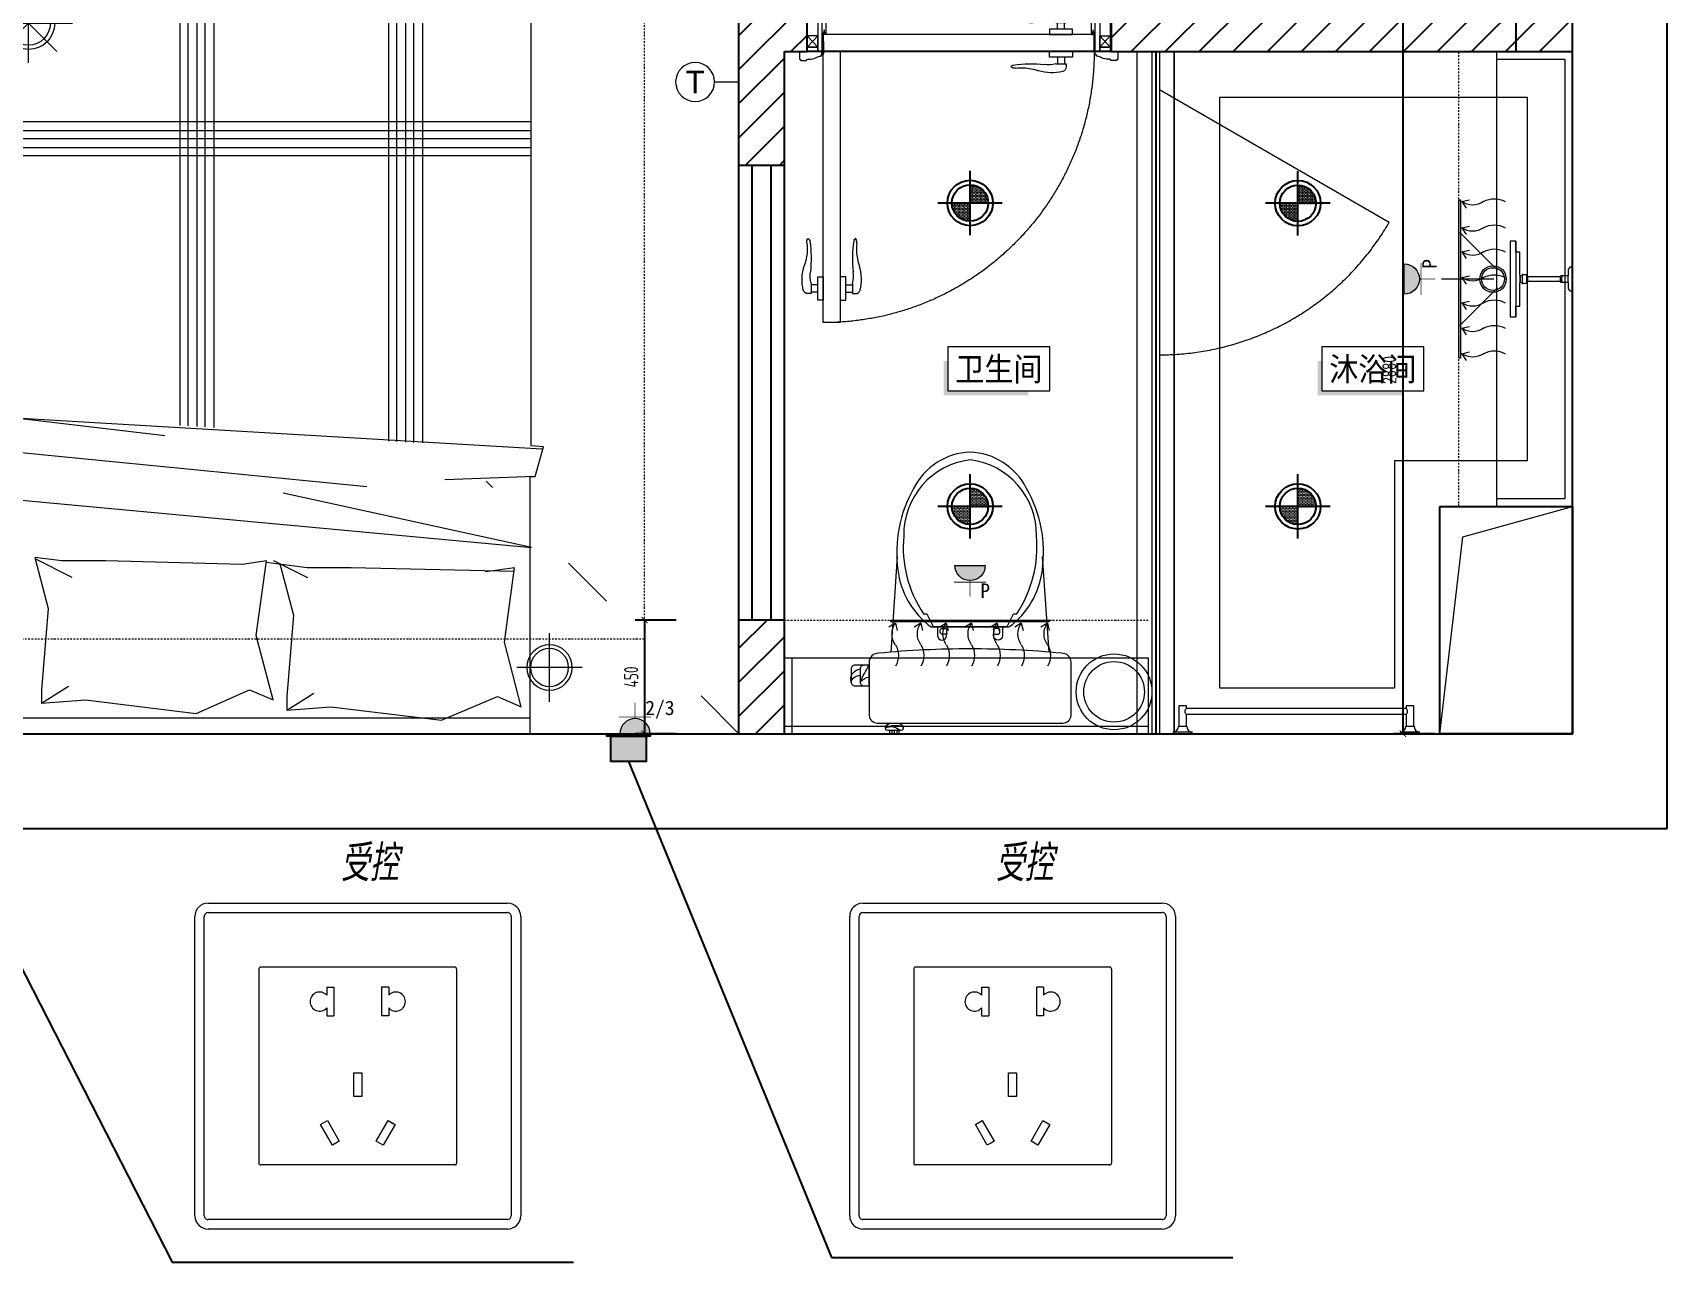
# Model space of a CAD drawing. Header units: millimetres. Extents: x 130143 to 328923, y 19139 to 134795.
# Drawn here: x 143970 to 150441, y 59288 to 64156 of the extents above; entities that cross this region are included whole.
import ezdxf
from ezdxf.enums import TextEntityAlignment as Align

# ---------------------------------------------------------------- set-up
doc = ezdxf.new("R2010")
doc.units = ezdxf.units.MM
doc.header["$LTSCALE"] = 10
for name, pattern in [('ACAD_ISO03W100', [30, 12, -18]), ('DASH', [8.89, 6.35, -2.54]), ('DASHDOT2', [12.7, 6.35, -3.175, 0, -3.175]), ('DOTE', [61.468, 50.8, -5.08, 0.508, -5.08]), ('HIDDEN', [9.525, 6.35, -3.175])]:
    doc.linetypes.add(name, pattern=pattern)
doc.layers.get('Defpoints').update_dxf_attribs({"color": 250})
for name, color, linetype, lineweight in [('AR-Dim【隔墙尺寸】', 44, 'Continuous', 0), ('FC-Doorsill【门槛线】', 8, 'Continuous', 0), ('FC-Material【地坪分割线】', 138, 'Continuous', 0), ('FF-ART【装饰、挂画】', 120, 'Continuous', 0), ('FF-Door【门】', 51, 'Continuous', 0), ('FF-FIXT【洁具】', 31, 'Continuous', 0), ('FF-MT【门套】', 20, 'Continuous', 0), ('FF-Socket【电气】', 124, 'Continuous', 0), ('FF-Text【平面文字】', 2, 'Continuous', 0), ('FF-【活动成品家具】', 51, 'Continuous', 0), ('Fine【细线】', 250, 'Continuous', 0), ('RC-Lamplight【灯带】', 205, 'DASHDOT2', 0), ('RC-Lamps【天花灯具】', 2, 'Continuous', 0), ('RC-Modelling【天花造型】', 30, 'Continuous', 0), ('Wall【立面墙】', 252, 'Continuous', 0), ('邦威智能化', 7, 'Continuous', 18)]:
    doc.layers.add(name, color=color, linetype=linetype, lineweight=lineweight)
for name, color, linetype in [('EM-开关插座(0.12)-DOM', 61, 'Continuous'), ('T★★05-天花灯具', 4, 'Continuous'), ('WALL_NEW【新建墙体】', 4, 'Continuous'), ('WALL【墙体】', 7, 'Continuous'), ('新建墙体图', 255, 'Continuous')]:
    doc.layers.add(name, color=color, linetype=linetype)
doc.styles.add('ar', font='arial.ttf')
doc.styles.add('宋体', font='', dxfattribs={"width": 0.8})
doc.styles.add('尺寸标注', font='ARCHS.SHX', dxfattribs={"width": 0.8})
doc.styles.add('文字', font='')
doc.styles.add('标准', font='', dxfattribs={"width": 0.667})
doc.styles.get('宋体').set_extended_font_data('SimSun')
doc.styles.get('文字').set_extended_font_data('SimSun')
doc.styles.get('标准').set_extended_font_data('仿宋_gb2312')
doc.dimstyles.new('海龙1：25', dxfattribs={"dimscale": 25, "dimtxt": 2.25, "dimasz": 1, "dimexe": 1.5, "dimexo": 1, "dimgap": 1, "dimtad": 1, "dimdec": 0, "dimrnd": 5, "dimdsep": 46, "dimtxsty": '尺寸标注', "dimblk": 'ARCHTICK', "dimblk1": 'ARCHTICK', "dimblk2": 'ARCHTICK', "dimcen": 1, "dimclrd": 44, "dimclre": 44, "dimclrt": 2, "dimadec": 0, "dimazin": 0, "dimtfac": 1, "dimtdec": 0, "dimtix": 1, "dimtmove": 2, "dimatfit": 3, "dimldrblk": 'hl_arrow2', "dimfxl": 5, "dimfxlon": 1, "dimarcsym": 0})

# ---------------------------------------------------------------- blocks, each defined once
blk = doc.blocks.new('1500平10100181')
at = {"ltscale": 300}
for p, q in [((-749, 1000), (603.1, 1000)), ((-749, 1000), (-749, 374.1)), ((603.1, 1000), (603.1, 320.9)), ((603.1, 1000), (603.1, 345.9)), ((-1270.6, 991.6), (-770.6, 991.6)), ((-1270.6, 491.6), (-1270.6, 991.6)), ((-770.6, 991.6), (-770.6, 491.6)), ((-770.6, 491.6), (-1270.6, 491.6)), ((-1270.6, 491.6), (-770.6, 491.6)), ((-749, 374.1), (-775.9, 311.5)), ((-775.9, 311.5), (-740.1, 257.9)), ((-749, 271.3), (-749, -1000)), ((638.5, 243.1), (606, 239.9)), ((606, 239.9), (606, -999.7)), ((-749, -1000), (603.1, -1000)), ((603.1, -1000), (-749, -1000))]:
    blk.add_line(p, q, dxfattribs=at)
at = {"color": 8}
for p, q in [((-1020.6, 966.9), (-1020.6, 516.3)), ((-770.6, 491.6), (-770.6, 991.6)), ((-749, 958.2), (603.1, 958.2)), ((77.1, 928.5), (369.1, 964.2)), ((369.1, 964.2), (517.3, 901.6)), ((-686.4, 883.8), (-686.4, 919.5)), ((-686.4, 919.5), (-614.8, 874.8)), ((-686.4, 919.5), (-570, 910.6)), ((-570, 910.6), (-278, 946.4)), ((-278, 946.4), (-137.7, 883.8)), ((-137.7, 883.8), (-75, 910.6)), ((-75, 910.6), (-119.8, 740.7)), ((-39.2, 937.4), (32.4, 892.7)), ((-39.2, 937.4), (77.1, 928.5)), ((-39.2, 901.6), (-39.2, 937.4)), ((517.3, 901.6), (580, 928.5)), ((580, 928.5), (535.2, 758.6)), ((-668.5, 669.2), (-686.4, 883.8)), ((-21.3, 687.1), (-39.2, 901.6)), ((-1254.7, 741.6), (-786.5, 741.6)), ((-119.8, 740.7), (-92.9, 544)), ((535.2, 758.6), (562.1, 561.9)), ((-704.3, 535), (-668.5, 669.2)), ((-57.5, 551.6), (-21.3, 687.1)), ((-605.8, 587.2), (-703.4, 538.5)), ((14.5, 561.9), (-93.5, 548.4)), ((16.7, 588.7), (-72.8, 544)), ((130.8, 561.9), (14.5, 561.9)), ((560.7, 572.1), (130.8, 561.9)), ((486.3, 572.7), (485.7, 570.5)), ((562.1, 561.9), (486.3, 572.7)), ((-632.7, 544), (-704.3, 535)), ((-516.3, 544), (-632.7, 544)), ((-155.6, 552.9), (-516.3, 544)), ((-92.9, 544), (-155.6, 552.9)), ((-749, 383), (606.9, 508.2)), ((606.9, 508.2), (-48.2, 365.2)), ((-740.1, 257.9), (172.2, 347.3)), ((603.1, 345.9), (603.1, 320.9)), ((378.1, 329.4), (615.8, 320.5)), ((603.1, 320.9), (616.4, 320.9)), ((616.4, 320.9), (638.5, 243.1)), ((633.7, 248.9), (-740.1, 168.4)), ((229.7, -1000), (229.7, 227.8)), ((250.5, -1000), (250.5, 228.9)), ((274.6, -1000), (274.6, 230.2)), ((295.4, -1000), (295.4, 231.3)), ((319.4, -1000), (319.4, 232.6)), ((-740.1, 168.4), (-360.8, 213.2)), ((-320.9, -1000), (-320.9, 186.7)), ((-300.1, -1000), (-300.1, 187.8)), ((-276, -1000), (-276, 189)), ((-255.2, -1000), (-255.2, 190.1)), ((-231.2, -1000), (-231.2, 191.4)), ((-749, -526.3), (603.1, -526.3)), ((-749, -547.1), (603.1, -547.1)), ((-749, -571.3), (603.1, -571.3)), ((-749, -592.1), (603.1, -592.1)), ((-749, -616), (603.1, -616))]:
    blk.add_line(p, q, dxfattribs=at)
for radius in [175, 72.2]:
    blk.add_circle((-1020.6, 741.6), radius, dxfattribs=at)
blk = doc.blocks.new('马桶平面15')
at = {"color": 251}
for p, q in [((-164.1, 735.1), (-187.7, 735.1)), ((-182.4, 735.2), (-182.4, 743.3)), ((-175.9, 735.1), (-175.9, 743.3)), ((-168.6, 743.3), (-168.6, 735.1))]:
    blk.add_line(p, q, dxfattribs=at)
for points in [[(-171.3, 714.9, 0.288575), (-152.8, 725.1, 0.464141), (-158.6, 735.1), (-164.1, 735.1), (-164.1, 743.3), (-187.7, 743.3), (-187.7, 743.3), (-187.7, 735.1), (-193.2, 735.1, 0.464141), (-199, 725.1, 0.288575), (-180.5, 714.9)], [(-61.5, 462.9), (-61.5, 484.4, -1), (-38, 484.4), (-38, 480.5)], [(109.7, 462.9), (109.7, 484.4, 1), (86.2, 484.4), (86.2, 480.5)], [(26.7, 460.2), (121.9, 460.2), (138.7, 426.6), (147.1, 426.6, -0.17108), (199.3, 221.2, -0.383832), (24.1, 20.6, -0.383832), (-151.1, 221.2, -0.17108), (-98.9, 426.6), (-90.5, 426.6), (-73.7, 460.2), (121.9, 460.2)]]:
    blk.add_lwpolyline(points, format="xyb", dxfattribs=at)
for points in [[(24.1, 519.2, -0.023855), (-216.9, 530.8, -0.42765), (-242.5, 555.3), (-242.5, 695.1, -0.382307), (-220.4, 714.9), (24.1, 714.9), (268.6, 714.9, -0.382307), (290.7, 695.1), (290.7, 555.3, -0.42765), (265.1, 530.8, -0.023855)], [(24.1, 0, -0.272339), (-125.1, 96, -0.163159), (-166.6, 310.4, -0.20934), (-78.5, 461.5), (24.1, 461.5), (126.7, 461.5, -0.20934), (214.8, 310.4, -0.163159), (173.3, 96, -0.272339)]]:
    blk.add_lwpolyline(points, format="xyb", close=True)
for points in [[(-242.5, 617.1), (-242.5, 562.2), (-279.9, 562.2, -0.414214), (-289.9, 572.2), (-289.9, 607.1, -0.414214), (-279.9, 617.1)], [(-242.5, 617.1), (-242.5, 562.2), (-256.2, 562.2, -0.414214), (-266.2, 572.2), (-266.2, 607.1, -0.414214), (-256.2, 617.1)], [(-54.5, 475.5), (-54.5, 470.3, 0.414214), (-49.5, 465.3), (-38.7, 465.3, 0.58538), (-38.5, 470.3), (-38.5, 475.5, 0.58538), (-38.7, 480.5), (-49.5, 480.5, 0.414214)], [(102.7, 475.5), (102.7, 470.3, -0.414214), (97.7, 465.3), (86.9, 465.3, -0.58538), (86.7, 470.3), (86.7, 475.5, -0.58538), (86.9, 480.5), (97.7, 480.5, -0.414214)]]:
    blk.add_lwpolyline(points, format="xyb", close=True, dxfattribs=at)
for points in [[(-184.4, 527.9), (-167.1, 275.7)], [(232.6, 527.9), (215.3, 275.7)]]:
    blk.add_lwpolyline(points)
for centre, radius, start, end in [((-185.1, 755.7), 31.4, 242.8818, 319.142), ((-173.5, 774.1), 53.1, 240.7977, 292.8926), ((-262.7, 600.1), 28.1, 165.5916, 262.7603), ((-267.7, 612.3), 22.8, 193.4235, 273.8412), ((-231.7, 638.1), 46.4, 221.9148, 256.4413), ((180.7, 814.1), 492.5, 204.8643, 210.765)]:
    blk.add_arc(centre, radius, start, end, dxfattribs=at)
blk = doc.blocks.new('花洒平面')
at = {"color": 8}
for p, q in [((0, 207.8), (0, 345.7)), ((-23.2, 198.2), (-122.7, 297.6)), ((23.2, 198.2), (122.7, 297.6)), ((100, 150), (-100, 150)), ((10, 139.4), (-10, 139.4)), ((9.5, 133.4), (-9.5, 133.4)), ((7.6, 138.4), (-7.5, 138.4)), ((11, 121.4), (-11, 121.4)), ((6, 119.4), (-6, 119.4)), ((-8.5, 12), (8.5, 12)), ((-6.5, 32), (6.5, 32))]:
    blk.add_line(p, q, dxfattribs=at)
blk.add_lwpolyline([(11, 131.4, 0.992115), (11, 133.4), (9.5, 133.4, 0.130917), (7.6, 138.4), (9.5, 138.4, 0.413995), (10, 139.4), (71.3, 139.4), (71.3, 150), (100, 150), (100, 165), (-100, 165), (-100, 150), (-71.3, 150), (-71.3, 139.4), (-10, 139.4, 0.413995), (-9.5, 138.4), (-7.5, 138.4, 0.130917), (-9.5, 133.4), (-11, 133.4, 0.992115), (-11, 131.4, 0.003958), (-11, 131.4, 0.080962), (-11, 121.4, 1), (-11, 119.4), (-6, 119.4), (-6, 32), (-6.5, 32, 0.414214), (-8.5, 30), (-8.5, 12), (-21, 12, 0.261972), (-31, 7), (-31, 0), (31, 0), (31, 7, 0.261972), (21, 12), (8.5, 12), (8.5, 30, 0.414214), (6.5, 32), (6, 32), (6, 119.4), (11, 119.4, 1), (11, 121.4, 0.080962), (11, 131.4)], format="xyb")
blk.add_lwpolyline([(8.5, 30, -0.375464), (2.6, 29, 0.238002), (-2.6, 29, -0.375464), (-8.5, 30)], format="xyb", dxfattribs=at)
for radius in [35, 30]:
    blk.add_circle((0, 210), radius, dxfattribs=at)
blk = doc.blocks.new('DOORBLK101')
blk.add_line((-0.5, 0), (0, 0.866))
at = {"color": 8, "linetype": 'HIDDEN', "ltscale": 10}
blk.add_arc((-0.5, 0), 1, 0, 60, dxfattribs=at)
blk = doc.blocks.new('hlw_3_1200_120')
for p, q in [((-0.5, 0.05), (0.5, 0.05)), ((-0.5, -0.05), (0.5, -0.05))]:
    blk.add_line(p, q)
at = {"linetype": 'HIDDEN', "ltscale": 15}
for p, q in [((-0.5, 0.0208), (0.5, 0.0208)), ((-0.5, -0.0208), (0.5, -0.0208))]:
    blk.add_line(p, q, dxfattribs=at)
blk = doc.blocks.new('_ArchTick')
at = {"color": 2, "linetype": 'ByBlock', "const_width": 0.15}
blk.add_lwpolyline([(-0.5, -0.5), (0.5, 0.5)], dxfattribs=at)
blk = doc.blocks.new('*D499')
at = {"layer": 'AR-Dim【隔墙尺寸】', "color": 44, "lineweight": -2, "transparency": 16777216}
for p, q in [((146517.5, 61830.5), (146355, 61830.5)), ((146392.5, 61830.5), (146392.5, 61380.4)), ((146517.5, 61380.4), (146355, 61380.4))]:
    blk.add_line(p, q, dxfattribs=at)
at = {"layer": 'Defpoints', "color": 0, "transparency": 16777216}
for p in [(146617.5, 61830.5), (146392.5, 61380.4), (146617.5, 61380.4)]:
    blk.add_point(p, dxfattribs=at)
at = {"layer": 'AR-Dim【隔墙尺寸】', "color": 44, "lineweight": -2, "transparency": 16777216, "xscale": 25, "yscale": 25, "zscale": 25}
for p, rotation in [((146392.5, 61830.5), 90), ((146392.5, 61380.4), 270)]:
    blk.add_blockref('_ArchTick', p, dxfattribs=dict(at, rotation=rotation))
at = {"layer": 'AR-Dim【隔墙尺寸】', "color": 2, "transparency": 16777216, "insert": (146339.4, 61605.4), "char_height": 56.25, "attachment_point": 5, "rotation": 90, "style": '尺寸标注'}
blk.add_mtext('450', dxfattribs=at)
blk = doc.blocks.new('hl_arrow2')
at = {"color": 2}
blk.add_line((-0.22, 0), (-1, 0), dxfattribs=at)
blk.add_lwpolyline([(-0.22, 0), (-0.86, -0.69), (-0.65, -0.86), (0, 0), (-0.65, 0.86), (-0.86, 0.69)], close=True, dxfattribs=at)
for points in [[(-0.86, 0.69), (-0.65, 0.86), (-0.22, 0), (0, 0)], [(-0.86, -0.69), (-0.65, -0.86), (-0.22, 0), (0, 0)]]:
    blk.add_solid(points, dxfattribs=at)
blk = doc.blocks.new('*D500')
at = {"layer": 'Defpoints', "color": 0, "transparency": 16777216}
for p in [(149619, 64260.5), (149394, 61380.4), (149619, 61380.4)]:
    blk.add_point(p, dxfattribs=at)
at = {"layer": 'Wall【立面墙】', "color": 44, "lineweight": -2, "transparency": 16777216}
for p, q in [((149519, 64260.5), (149356.5, 64260.5)), ((149394, 64260.5), (149394, 61380.4)), ((149519, 61380.4), (149356.5, 61380.4))]:
    blk.add_line(p, q, dxfattribs=at)
at = {"layer": 'Wall【立面墙】', "color": 44, "lineweight": -2, "transparency": 16777216, "xscale": 25, "yscale": 25, "zscale": 25}
for p, rotation in [((149394, 64260.5), 90), ((149394, 61380.4), 270)]:
    blk.add_blockref('_ArchTick', p, dxfattribs=dict(at, rotation=rotation))
at = {"layer": 'Wall【立面墙】', "color": 2, "transparency": 16777216, "insert": (149340.8, 62820.5), "char_height": 56.25, "attachment_point": 5, "rotation": 90, "style": '尺寸标注'}
blk.add_mtext('2880', dxfattribs=at)
blk = doc.blocks.new('门套线03')
at = {"ltscale": 100}
blk.add_lwpolyline([(60, 0), (60, 19.7, -0.339185), (56.6, 23.1), (42, 23.1, -0.360475), (38.5, 19.7), (29.2, 19.7, 0.137802), (14.5, 14.7, -0.16589), (3.4, 11.9), (3.4, 8.7), (0, 8.7), (0, 0)], format="xyb", close=True, dxfattribs=at)
blk = doc.blocks.new('HL_Door_Hinge')
at = {"color": 0, "linetype": 'DOTE', "ltscale": 0.04}
for p, q in [((-4, 3), (4, 3)), ((0, -1), (0, 7))]:
    blk.add_line(p, q, dxfattribs=at)
at = {"color": 0, "linetype": 'DASH', "ltscale": 5}
for p, q in [((-2, -26), (-2, 0.8)), ((-0.5, -26), (-0.5, 0)), ((0.5, -26), (0.5, 0)), ((2, -26), (2, 0.8)), ((-0.5, -26), (-2, -26)), ((0.5, -26), (2, -26))]:
    blk.add_line(p, q, dxfattribs=at)
for radius in [3, 2]:
    blk.add_circle((0, 3), radius, dxfattribs=at)
blk = doc.blocks.new('HL_Door_Seal')
at = {"color": 0}
for p, q in [((5, 0), (-5, 0)), ((-1, 6), (-0.5, 6.5)), ((-1, 6), (-0.5, 6)), ((-1, 5.5), (-0.5, 6)), ((-1, 5.5), (-0.5, 5.5)), ((-1, 5), (-0.5, 5.5)), ((-1, 4.5), (-0.5, 5)), ((-1, 5), (-0.5, 5)), ((-1, 4.5), (-0.5, 4.5)), ((-1, 4), (-0.5, 4.5)), ((-1, 4), (-0.5, 4)), ((-1, 3.5), (-0.5, 4)), ((-1, 3.5), (-0.5, 3.5)), ((-1, 3), (-0.5, 3.5)), ((-1, 3), (-0.5, 3)), ((-1, 2.5), (-0.5, 3)), ((-1, 2.5), (-0.5, 2.5)), ((-1, 2), (-0.5, 2.5)), ((-1, 2), (-0.5, 2)), ((-1, 1.5), (-0.5, 2)), ((-1, 1.5), (-0.5, 1.5)), ((-1, 1), (-0.5, 1.5)), ((-1, 1), (-0.5, 1)), ((-1, 0.5), (-0.5, 1)), ((-1, 0.5), (-0.5, 0.5)), ((-1, 0), (-0.5, 0.5)), ((-0.5, 6.5), (0.5, 6.5)), ((1, 6), (0.5, 6.5)), ((1, 6), (0.5, 6)), ((1, 5.5), (0.5, 6)), ((1, 5.5), (0.5, 5.5)), ((1, 5), (0.5, 5.5)), ((1, 5), (0.5, 5)), ((1, 4.5), (0.5, 5)), ((1, 4.5), (0.5, 4.5)), ((1, 4), (0.5, 4.5)), ((1, 4), (0.5, 4)), ((1, 3.5), (0.5, 4)), ((1, 3.5), (0.5, 3.5)), ((1, 3), (0.5, 3.5)), ((1, 3), (0.5, 3)), ((1, 2.5), (0.5, 3)), ((1, 2.5), (0.5, 2.5)), ((1, 2), (0.5, 2.5)), ((1, 2), (0.5, 2)), ((1, 1.5), (0.5, 2)), ((1, 1.5), (0.5, 1.5)), ((1, 1), (0.5, 1.5)), ((1, 1), (0.5, 1)), ((1, 0.5), (0.5, 1)), ((1, 0.5), (0.5, 0.5)), ((1, 0), (0.5, 0.5))]:
    blk.add_line(p, q, dxfattribs=at)
blk.add_lwpolyline([(-3.9, -1, 0.774597), (3.9, -1)], format="xyb", close=True, dxfattribs=at)
blk.add_arc((0, 0), 5, 180, 0.0005, dxfattribs=at)
blk = doc.blocks.new('门把手02')
at = {"color": 250}
for p, q in [((-30.4, 14.6), (-15.2, 14.6)), ((-30.4, 0), (-30.4, 14.6)), ((30.4, 0), (-30.4, 0)), ((-15.2, 14.6), (19.6, 14.6)), ((-15.2, 14.6), (19.6, 14.6)), ((-13.5, 32.2), (-13.5, 40.9)), ((12.9, 32.2), (-13.5, 32.2)), ((-9.4, 14.6), (-9.4, 32.2)), ((9.4, 14.6), (9.4, 32.2)), ((19.6, 14.6), (30.4, 14.6)), ((30.4, 14.6), (30.4, 0))]:
    blk.add_line(p, q, dxfattribs=at)
at = {"color": 250, "extrusion": (0, 0, -1)}
for centre, major_axis, start_param, end_param in [((-1.3, 40.9), (-8.59, 8.59), 5.497787, 6.813202), ((23.4, -64.1), (-0.1, 120), -0.233047, 0.306451), ((107.8, 189.2), (1.8, 147), 3.194781, 3.464277), ((122.5, 24), (-13.7, 13.7), 0.647464, 1.248663), ((12.9, 37.2), (3.58, 3.58), 2.124304, 2.356194), ((33.8, -51.4), (0, 86), -0.231441, 0.114669), ((79.3, 368.4), (-0.1, 336.3), 3.005111, 3.247916), ((105.2, 172), (-91.7, 91.7), 3.813778, 3.981187), ((124, 43.6), (5.92, 5.92), 1.238085, 2.228964), ((130.6, 40.4), (-0.729, 0.729), 1.325662, 2.819982)]:
    blk.add_ellipse(centre, major_axis=major_axis, ratio=1, start_param=start_param, end_param=end_param, dxfattribs=at)
blk = doc.blocks.new('hld_1_720_120_门把手02_门套线03_45_0_0_3_40_0_1_1')
at = {"layer": 'FC-Doorsill【门槛线】'}
for p, q in [((-0.5, 0.075), (0.5, 0.075)), ((-0.5, -0.075), (0.5, -0.075))]:
    blk.add_line(p, q, dxfattribs=at)
at = {"layer": 'FF-Door【门】'}
blk.add_lwpolyline([(-0.446875, 0.075), (-0.390625, 0.075), (-0.390625, 0.96875), (-0.446875, 0.96875)], close=True, dxfattribs=at)
at = {"layer": 'FF-Door【门】', "color": 250, "linetype": 'ACAD_ISO03W100', "ltscale": 0.104167}
blk.add_lwpolyline([(-0.446875, 0.075), (0.446875, 0.075), (0.446875, 0.01875), (-0.446875, 0.01875)], close=True, dxfattribs=at)
at = {"layer": 'FF-Door【门】', "color": 8, "linetype": 'HIDDEN', "ltscale": 60}
blk.add_arc((-0.446875, 0.075), 0.89375, 0, 90, dxfattribs=at)
at = {"layer": 'FF-MT【门套】', "color": 250}
for p, q in [((-0.465, 0.06), (-0.5, 0.0225)), ((-0.465, 0.0225), (-0.5, 0.06)), ((0.465, 0.06), (0.5, 0.0225)), ((0.465, 0.0225), (0.5, 0.06)), ((-0.5, -0.0225), (-0.465, -0.06)), ((-0.5, -0.06), (-0.465, -0.0225)), ((0.5, -0.0225), (0.465, -0.06)), ((0.5, -0.06), (0.465, -0.0225))]:
    blk.add_line(p, q, dxfattribs=at)
for points in [[(-0.5, 0.075), (-0.465, 0.075), (-0.465, 0.06), (-0.5, 0.06)], [(-0.465, 0.06), (-0.465, 0.0225), (-0.5, 0.0225), (-0.5, 0.06)], [(-0.465, 0.075), (-0.45, 0.075), (-0.45, -0.075), (-0.465, -0.075)], [(0.465, 0.075), (0.45, 0.075), (0.45, -0.075), (0.465, -0.075)], [(0.5, 0.075), (0.465, 0.075), (0.465, 0.06), (0.5, 0.06)], [(0.465, 0.06), (0.465, 0.0225), (0.5, 0.0225), (0.5, 0.06)], [(-0.5, -0.0225), (-0.5, -0.06), (-0.465, -0.06), (-0.465, -0.0225)], [(0.5, -0.0225), (0.5, -0.06), (0.465, -0.06), (0.465, -0.0225)], [(-0.5, -0.075), (-0.465, -0.075), (-0.465, -0.06), (-0.5, -0.06)], [(0.5, -0.075), (0.465, -0.075), (0.465, -0.06), (0.5, -0.06)]]:
    blk.add_lwpolyline(points, close=True, dxfattribs=at)
at = {"layer": 'FF-MT【门套】'}
for points in [[(-0.5, 0.075), (-0.45, 0.075), (-0.45, 0.0125), (-0.4375, 0.0125), (-0.4375, -0.075), (-0.5, -0.075)], [(0.5, 0.075), (0.45, 0.075), (0.45, 0.0125), (0.4375, 0.0125), (0.4375, -0.075), (0.5, -0.075)]]:
    blk.add_lwpolyline(points, close=True, dxfattribs=at)
at = {"layer": 'FF-Door【门】', "color": 250, "yscale": 0.00125, "zscale": 0.00125}
for name, p, xscale, rotation in [('门把手02', (-0.446875, 0.85625), -0.00125, 90.00000000000593), ('门把手02', (-0.390625, 0.85625), 0.00125, 270.0000000000178), ('HL_Door_Seal', (-0.44375, 0.0125), 0.00125, 180.0000000000119), ('HL_Door_Seal', (0.44375, 0.0125), -0.00125, 180)]:
    blk.add_blockref(name, p, dxfattribs=dict(at, xscale=xscale, rotation=rotation))
at = {"layer": 'FF-Door【门】', "color": 250, "zscale": 0.00125}
for name, p, xscale, yscale in [('门把手02', (0.3375, 0.075), -0.00125, 0.00125), ('HL_Door_Hinge', (-0.448437, 0.075), 0.00125, 0.00125), ('门把手02', (0.3375, 0.01875), -0.00125, -0.00125)]:
    blk.add_blockref(name, p, dxfattribs=dict(at, xscale=xscale, yscale=yscale))
at = {"layer": 'FF-MT【门套】', "zscale": 0.00125}
for p, xscale, yscale in [((-0.45, 0.075), -0.00125, 0.00125), ((0.45, 0.075), 0.00125, 0.00125), ((-0.4375, -0.075), -0.00125, -0.00125), ((0.4375, -0.075), 0.00125, -0.00125)]:
    blk.add_blockref('门套线03', p, dxfattribs=dict(at, xscale=xscale, yscale=yscale))
blk = doc.blocks.new('*U127')
at = {"color": 150}
blk.add_lwpolyline([(-5.38, -2.34), (5.38, -2.34), (5.38, 2.33), (-5.38, 2.33), (-5.38, -2.34)], dxfattribs=at)
at = {"color": 150, "ltscale": 4}
for points in [[(-5.38, 0.83), (-5.83, 0.83), (-5.38, -2.34), (-5.83, -2.79)], [(3.13, -2.34), (3.13, -2.79), (-5.38, -2.34), (-5.83, -2.79)]]:
    blk.add_solid(points, dxfattribs=at)
at = {"color": 2, "ltscale": 4, "style": '文字', "width": 0.9, "flags": 8}
blk.add_attdef('功能区文字', text='', height=2.5, dxfattribs=at).set_placement((0.01, -0.03), align=Align.MIDDLE_CENTER)
blk = doc.blocks.new('海龙_05069869')
at = {"layer": 'FF-FIXT【洁具】'}
blk.add_circle((0, 0), 100, dxfattribs=at)
at = {"layer": 'FF-FIXT【洁具】', "color": 9}
blk.add_circle((0, 0), 80, dxfattribs=at)
blk = doc.blocks.new('海龙工具_毛巾架平面')
at = {"linetype": 'ByBlock', "lineweight": 0}
for p, q in [((-323.6, 0.4), (-323.6, 4.4)), ((-275.6, 0.4), (-275.6, 4.4)), ((276.4, 0.4), (276.4, 4.4)), ((324.4, 0.4), (324.4, 4.4))]:
    blk.add_line(p, q, dxfattribs=at)
for points in [[(-289.6, 66.9), (-289.6, 74.4), (-309.6, 74.4), (-309.6, 20.4)], [(290.4, 66.9), (-289.6, 66.9)], [(-289.6, 20.2), (-289.6, 51.9)], [(-289.6, 51.9), (290.4, 51.9)], [(310.4, 20.2), (310.4, 74.4), (290.4, 74.4), (290.4, 66.9)], [(290.4, 51.9), (290.4, 20.4)]]:
    blk.add_lwpolyline(points)
for points in [[(-324.6, 4.4, 0.406293), (-310.6, 20.4), (-288.6, 20.4, 0.411692), (-274.6, 4.4)], [(275.4, 4.4, 0.406293), (289.4, 20.4), (311.4, 20.4, 0.411692), (325.4, 4.4)]]:
    blk.add_lwpolyline(points, format="xyb", dxfattribs=at)
for points in [[(-274.6, 0.4), (-274.6, 4.4), (-324.6, 4.4), (-324.6, 0.4)], [(325.4, 0.4), (325.4, 4.4), (275.4, 4.4), (275.4, 0.4)]]:
    blk.add_lwpolyline(points, close=True, dxfattribs=at)
at = {"color": 250}
for centre, start, end in [((-284.3, 59.4), 125.0015, 234.9985), ((285.2, 59.4), 305.0015, 54.9985)]:
    blk.add_arc(centre, 9.16, start, end, dxfattribs=at)
blk = doc.blocks.new('卫_毛巾架')
blk.add_blockref('海龙工具_毛巾架平面', (0, -0.4))
blk = doc.blocks.new('灯_圆形筒灯')
at = {"color": 251, "linetype": 'DOTE', "ltscale": 43.504693}
blk.add_line((0, 90.6), (0, -90.6), dxfattribs=at)
at = {"color": 251, "linetype": 'DOTE', "ltscale": 41.297046}
blk.add_line((86, 0), (-86, 0), dxfattribs=at)
blk.add_ellipse((0, 0), major_axis=(-42.4, 42.4), ratio=1, start_param=2.355868237233173, end_param=8.639053544412759)
at = {"color": 251}
blk.add_ellipse((0, 0), major_axis=(35.4, 35.4), ratio=1, start_param=5.498714316925571, end_param=11.78189962410516, dxfattribs=at)
blk = doc.blocks.new('大吊灯')
at = {"color": 8}
for p, q in [((0, 376.2), (0, -376.2)), ((74.5, 334.4), (-73.6, 186.3)), ((72.9, 187), (-72, 331.9)), ((104.1, 259.9), (-100.7, 259.9)), ((154.2, -154.2), (-154.2, 154.2)), ((154.2, 154.2), (-154.2, -154.2)), ((-259.9, 104.1), (-259.9, -100.7)), ((259.9, -104.1), (259.9, 100.7)), ((-334.4, 74.5), (-186.3, -73.6)), ((-187, 72.9), (-331.9, -72)), ((334.4, -74.5), (186.3, 73.6)), ((187, -72.9), (331.9, 72)), ((-376.2, 0), (376.2, 0)), ((-74.5, -334.4), (73.6, -186.3)), ((-72.9, -187), (72, -331.9)), ((-104.1, -259.9), (100.7, -259.9))]:
    blk.add_line(p, q, dxfattribs=at)
for centre, major_axis, start_param, end_param in [((0, 259.9), (0, 69.3), -1.570342718129233, 4.712842589050354), ((0, 0), (0, 144.4), 4.712226, 10.995411), ((-259.9, 0), (0, 69.3), 4.712260247178279, 10.99544555435786), ((259.9, 0), (0, 69.3), 4.711943, 10.995128), ((0, -259.9), (0, 69.3), -1.570342718129233, 4.712842589050354)]:
    blk.add_ellipse(centre, major_axis=major_axis, ratio=1, start_param=start_param, end_param=end_param)
for centre, major_axis, start_param, end_param in [((0, 259.9), (0.1, 57.8), -1.569728, 4.713457), ((0, 0), (0, 120.3), -1.570528, 4.712657), ((-259.9, 0), (0, 57.8), 4.711804, 10.994989), ((259.9, 0), (0, 57.8), 4.712315, 10.9955), ((0, -259.9), (0.1, 57.8), -1.569728, 4.713457)]:
    blk.add_ellipse(centre, major_axis=major_axis, ratio=1, start_param=start_param, end_param=end_param, dxfattribs=at)
blk = doc.blocks.new('排气')
at = {"lineweight": 0}
blk.add_hatch(color=256, dxfattribs=at).paths.add_polyline_path([(5.5, 266.1), (0, 266.1), (0, -266.1), (5.5, -266.1)])
for p, q in [((10.1, 250.8), (24.3, 273.1)), ((10.1, 250.8), (35.1, 245.1)), ((10.1, 165.3), (24.3, 187.7)), ((10.1, 165.3), (35.1, 159.7)), ((10.1, 79.9), (24.3, 102.2)), ((10.1, 79.9), (35.1, 74.2)), ((10.1, -4.8), (24.3, 17.5)), ((10.1, -4.8), (35.1, -10.5)), ((10.1, -91.2), (24.3, -68.8)), ((10.1, -91.2), (35.1, -96.8)), ((10.1, -172.1), (24.3, -149.8)), ((10.1, -172.1), (35.1, -177.8)), ((10.1, -260.1), (24.3, -237.8)), ((10.1, -260.1), (35.1, -265.8))]:
    blk.add_line(p, q, dxfattribs=at)
blk.add_lwpolyline([(5.5, 266.1), (0, 266.1), (0, -266.1), (5.5, -266.1)], close=True, dxfattribs=at)
for centre, major_axis, start_param, end_param in [((46.3, 199.4), (44.5, 44.5), 0.170276, 1.40052), ((118.9, 313.4), (51.2, -51.2), 4.972928, 6.022646), ((46.3, 114), (44.5, 44.5), 0.170276, 1.40052), ((118.9, 228), (51.2, -51.2), 4.972928, 6.022646), ((46.3, 28.5), (44.5, 44.5), 0.170276, 1.40052), ((118.9, 142.5), (51.2, -51.2), 4.972928, 6.022646), ((46.3, -56.2), (44.5, 44.5), 0.170276, 1.40052), ((118.9, 57.8), (51.2, -51.2), 4.972928, 6.022646), ((46.3, -142.5), (44.5, 44.5), 0.170276, 1.40052), ((118.9, -28.5), (51.2, -51.2), 4.972928, 6.022646), ((46.3, -223.5), (44.5, 44.5), 0.170276, 1.40052), ((118.9, -109.5), (51.2, -51.2), 4.972928, 6.022646), ((46.3, -311.5), (44.5, 44.5), 0.170276, 1.40052), ((118.9, -197.5), (51.2, -51.2), 4.972928, 6.022646)]:
    blk.add_ellipse(centre, major_axis=major_axis, ratio=1, start_param=start_param, end_param=end_param, dxfattribs=at)
blk = doc.blocks.new('海龙_05068579')
at = {"layer": 'T★★05-天花灯具'}
h = blk.add_hatch(dxfattribs=at)
h.set_pattern_fill('DOTS', color=250, scale=300.055998, style=0)
h.set_pattern_definition([(0, (-1006.7902, 1050.705), (1.905356, 3.810711), [0, -3.810711])])
edge = h.paths.add_edge_path()
edge.add_line((0, 48), (0, 0))
edge.add_line((0, 0), (48, 0))
edge.add_ellipse((0, 0), major_axis=(33.9, 33.9), ratio=1, start_angle=315, end_angle=405)
edge = h.paths.add_edge_path()
edge.add_line((0, 0), (-48, 0))
edge.add_ellipse((0, 0), major_axis=(33.9, 33.9), ratio=1, start_angle=135, end_angle=225)
edge.add_line((0, -48), (0, 0))
at = {"layer": 'T★★05-天花灯具', "color": 8}
for p, q in [((0, -85), (0, 85)), ((85, 0), (-85, 0))]:
    blk.add_line(p, q, dxfattribs=at)
at = {"layer": 'T★★05-天花灯具'}
blk.add_ellipse((0, 0), major_axis=(42.4, 42.4), ratio=1, start_param=5.497787, end_param=11.780972, dxfattribs=at)
at = {"layer": 'T★★05-天花灯具', "color": 8}
blk.add_ellipse((0, 0), major_axis=(33.9, 33.9), ratio=1, start_param=5.497787, end_param=11.780972, dxfattribs=at)
blk = doc.blocks.new('一般插座')
h = blk.add_hatch(color=0)
edge = h.paths.add_edge_path()
edge.add_line((-1.9, 0), (1.9, 0))
edge.add_arc((0, 0), 1.9, 0, 180)
at = {"color": 0, "const_width": 0.1}
for points in [[(-2, 2.1), (2, 2.1)], [(0, 3.9), (0, 1.9)]]:
    blk.add_lwpolyline(points, dxfattribs=at)
at = {"color": 0}
blk.add_lwpolyline([(1.9, 0, 1), (-1.9, 0)], format="xyb", close=True, dxfattribs=at)
blk = doc.blocks.new('暗装排气扇插座')
at = {"color": 0}
blk.add_blockref('一般插座', (0, 0), dxfattribs=at)
at = {"color": 0, "style": '宋体', "flags": 8}
blk.add_attdef('P', (1.28, 2.35), '', height=1.8, dxfattribs=at)
blk = doc.blocks.new('防溅水插座')
blk.add_blockref('一般插座', (0, 0))
at = {"style": '宋体', "flags": 8}
blk.add_attdef('F', (1.28, 2.35), '', height=1.8, dxfattribs=at)
blk = doc.blocks.new('海龙_05063269')
at = {"layer": 'FF-ART【装饰、挂画】'}
for p, q in [((-83.6, 51.4), (-83.6, -51.4)), ((-19.3, 0), (-83.6, 0))]:
    blk.add_line(p, q, dxfattribs=at)
blk.add_circle((32.1, 0), 51.4, dxfattribs=at)
at = {"layer": 'FF-ART【装饰、挂画】', "style": 'ar'}
blk.add_text('T', height=59.4, dxfattribs=at).set_placement((32.1, 0), align=Align.MIDDLE_CENTER)
blk = doc.blocks.new('A$C0BEE72F1')
at = {"layer": 'EM-开关插座(0.12)-DOM'}
blk.add_hatch(color=250, dxfattribs=at).paths.add_polyline_path([(8, 55), (8, 5), (78, 5), (78, 55)])
for points in [[(78, 5), (78, 55), (8, 55), (8, 5)], [(0, 0), (86, 0), (86, 5), (0, 5)]]:
    blk.add_lwpolyline(points, close=True, dxfattribs=at)

msp = doc.modelspace()

# ---------------------------------------------------------------- hatches: boundary and pattern name
at = {"layer": 'WALL_NEW【新建墙体】'}
h = msp.add_hatch(dxfattribs=at)
h.set_pattern_fill('ANSI31', color=8, scale=30, style=0)
h.set_pattern_definition([(45, (140241.005, 66105.42), (-67.3519, 67.3519), [])])
h.paths.add_polyline_path([(140361.0048, 67005.41998), (140241.0048, 67005.41998), (140241.0048, 66105.41998), (140361.0048, 66105.41998)])
h.paths.add_polyline_path([(140361.0048, 62280.41998), (140241.0048, 62280.41998), (140241.0048, 61380.41998), (140361.0048, 61380.41998)])
h.paths.add_polyline_path([(147036.0048, 64260.4874), (146766.0048, 64260.4874), (146766.0048, 63630.45369), (146946.0048, 63630.45369), (146946.0048, 64080.4874), (147036.0048, 64080.4874)])
h.paths.add_polyline_path([(146946.0048, 67005.41998), (146766.0048, 67005.41998), (146766.0048, 66105.41998), (146946.0048, 66105.41998)])
h.paths.add_polyline_path([(146946.0048, 61830.45369), (146766.0048, 61830.45369), (146766.0048, 61380.41998), (146946.0048, 61380.41998)])
h.paths.add_polyline_path([(150066.0048, 64507.95369), (149841.0048, 64507.95369), (149841.0048, 64260.4874), (148239.20655, 64260.4874), (148239.20655, 64080.4874), (150066.0048, 64080.4874)])
h.paths.add_polyline_path([(148483.5048, 67005.41998), (148303.5048, 67005.41998), (148303.5048, 66105.41998), (148483.5048, 66105.41998)])

# ---------------------------------------------------------------- linework, layer by layer
at = {"layer": 'Defpoints'}
msp.add_line((148416.0048, 64080.4874), (148416.0048, 61380.41998), dxfattribs=at)
at = {"layer": 'FC-Material【地坪分割线】'}
for points in [[(148342.60567, 64080.4874), (148489.40393, 64080.4874), (148489.40393, 61380.41998), (148342.60567, 61380.41998)], [(148669.40393, 63900.4874), (149886.0048, 63900.4874), (149886.0048, 62460.41998), (149361.0048, 62460.41998), (149361.0048, 61560.41998), (148669.40393, 61560.41998)]]:
    msp.add_lwpolyline(points, close=True, dxfattribs=at)
msp.add_lwpolyline([(148489.40393, 64080.4874), (150066.0048, 64080.4874), (150066.0048, 62280.41998), (149541.0048, 62280.41998), (149541.0048, 61380.41998), (148489.40393, 61380.41998), (148489.40393, 64080.4874)], dxfattribs=at)
at = {"layer": 'FF-FIXT【洁具】'}
for p, q in [((148401.0048, 64080.4874), (148401.0048, 61380.41998)), ((148431.0048, 64080.4874), (148431.0048, 61380.41998))]:
    msp.add_line(p, q, dxfattribs=at)
at = {"layer": 'FF-FIXT【洁具】', "color": 9}
msp.add_line((148416.0048, 64080.4874), (148416.0048, 61380.41998), dxfattribs=at)
at = {"layer": 'Fine【细线】', "color": 250}
msp.add_lwpolyline([(149541.0048, 61380.41998), (149631.0048, 62160.41998), (150066.0048, 62280.41998)], dxfattribs=at)
at = {"layer": 'RC-Lamplight【灯带】', "ltscale": 0.1}
for p, q in [((149616.00449, 62280.41988), (149616.00449, 64080.4873)), ((146946.00449, 61830.41988), (148386.00449, 61830.41988))]:
    msp.add_line(p, q, dxfattribs=at)
msp.add_lwpolyline([(140736.00449, 66630.41988), (146391.00449, 66630.41988), (146391.00449, 61755.41988), (140736.00449, 61755.41988)], close=True, dxfattribs=at)
at = {"layer": 'RC-Modelling【天花造型】'}
for p, q in [((149766.00449, 62280.41988), (149766.00449, 64080.4873)), ((146946.00449, 61680.41988), (148386.00449, 61680.41988)), ((146946.00449, 61410.41988), (148386.00449, 61410.41988))]:
    msp.add_line(p, q, dxfattribs=at)
at = {"layer": 'RC-Modelling【天花造型】', "color": 8}
for p, q in [((145791.00449, 62355.41988), (145765.50449, 62380.91988)), ((146241.00449, 61905.41988), (146091.00449, 62055.41988)), ((146766.00449, 61380.41988), (146616.00449, 61530.41988))]:
    msp.add_line(p, q, dxfattribs=at)
at = {"layer": 'RC-Modelling【天花造型】'}
for points in [[(140361.00449, 67005.41988), (146766.00449, 67005.41988), (146766.00449, 61380.41988), (140361.00449, 61380.41988)], [(140361.00449, 67005.41988), (146766.00449, 67005.41988), (146766.00449, 61380.41988), (140361.00449, 61380.41988)], [(149766.00449, 64080.4873), (150066.00449, 64080.4873), (150066.00449, 62280.41988), (149766.00449, 62280.41988)], [(149766.00449, 64050.4873), (150036.00449, 64050.4873), (150036.00449, 62310.41988), (149766.00449, 62310.41988)]]:
    msp.add_lwpolyline(points, close=True, dxfattribs=at)
for points in [[(146946.00449, 64080.4873), (150066.00449, 64080.4873), (150066.00449, 62280.41988), (149541.0048, 62280.41998), (149541.0048, 61380.41998), (146946.00449, 61380.41988), (146946.00449, 64080.4873)], [(146946.00449, 61380.41988), (146946.00449, 61680.41988), (148386.00449, 61680.41988), (148386.00449, 61380.41988)], [(146976.00449, 61380.41988), (146976.00449, 61680.41988), (148386.00449, 61680.41988), (148386.00449, 61380.41988)]]:
    msp.add_lwpolyline(points, dxfattribs=at)
at = {"layer": 'WALL_NEW【新建墙体】'}
for p, q in [((150066.0048, 64080.4874), (150066.0048, 67005.41998)), ((146766.0048, 63630.45369), (146766.0048, 64260.4874)), ((147036.0048, 64080.4874), (147036.0048, 64260.4874)), ((148239.20655, 64080.4874), (148239.20655, 64260.4874)), ((149841.0048, 64260.4874), (149841.0048, 64080.4874)), ((146946.0048, 63630.45369), (146946.0048, 64080.4874)), ((146946.0048, 64080.4874), (147036.0048, 64080.4874)), ((148239.20655, 64080.4874), (150066.0048, 64080.4874)), ((146946.0048, 63630.45369), (146766.0048, 63630.45369)), ((146766.0048, 61380.41998), (146766.0048, 61830.45369)), ((146946.0048, 61830.45369), (146766.0048, 61830.45369)), ((146946.0048, 61380.41998), (146946.0048, 61830.45369)), ((146766.0048, 61380.41998), (146946.0048, 61380.41998))]:
    msp.add_line(p, q, dxfattribs=at)
msp.add_lwpolyline([(147036.0048, 64260.4874), (148239.20655, 64260.4874), (148239.20655, 64080.4874), (147036.0048, 64080.4874)], close=True, dxfattribs=at)
at = {"layer": 'WALL【墙体】'}
for p, q in [((150066.0048, 61380.41998), (150066.0048, 64260.4874)), ((150441.0048, 61005.41998), (150441.0048, 64260.4874)), ((139941.0048, 61380.41998), (150066.0048, 61380.41998)), ((139566.0048, 61005.41998), (150441.0048, 61005.41998))]:
    msp.add_line(p, q, dxfattribs=at)
msp.add_lwpolyline([(149541.0048, 62280.41998), (150066.0048, 62280.41998), (150066.0048, 61380.41998), (149541.0048, 61380.41998)], close=True, dxfattribs=at)
at = {"layer": '新建墙体图'}
for p, q in [((143507.37802, 61270.41998), (144521.80744, 59288.29877)), ((146328.73375, 61270.41998), (147132.24491, 59307.1924)), ((144521.80744, 59288.29877), (146110.76922, 59288.29877)), ((147132.24491, 59307.1924), (148721.20669, 59307.1924))]:
    msp.add_line(p, q, dxfattribs=at)
at = {"layer": '邦威智能化', "color": 0}
for p, q in [((144664.41518, 60710.10747), (145849.41518, 60710.10747)), ((147256.77686, 60710.10747), (148441.77686, 60710.10747)), ((144611.91518, 59472.60747), (144611.91518, 60657.60747)), ((144649.41518, 59472.60749), (144649.41518, 60657.60747)), ((144664.41518, 60672.60747), (145849.41518, 60672.60747)), ((145864.41518, 60657.60746), (145864.41518, 59472.60745)), ((145901.91518, 60657.60747), (145901.91518, 59472.60747)), ((147204.27686, 59472.60747), (147204.27686, 60657.60747)), ((147241.77686, 59472.60749), (147241.77686, 60657.60747)), ((147256.77686, 60672.60747), (148441.77686, 60672.60747)), ((148456.77686, 60657.60746), (148456.77686, 59472.60745)), ((148494.27686, 60657.60747), (148494.27686, 59472.60747)), ((145134.26174, 60377.08721), (145162.56638, 60377.08721)), ((145134.26174, 60377.08721), (145134.26174, 60345.44027)), ((145162.56638, 60377.08721), (145162.56638, 60263.86864)), ((145379.56862, 60377.08721), (145351.26398, 60377.08721)), ((145351.26398, 60377.08721), (145351.26398, 60263.86864)), ((145379.56862, 60377.08721), (145379.56862, 60345.44027)), ((147726.62342, 60377.08721), (147754.92806, 60377.08721)), ((147726.62342, 60377.08721), (147726.62342, 60345.44027)), ((147754.92806, 60377.08721), (147754.92806, 60263.86864)), ((147971.9303, 60377.08721), (147943.62566, 60377.08721)), ((147943.62566, 60377.08721), (147943.62566, 60263.86864)), ((147971.9303, 60377.08721), (147971.9303, 60345.44027)), ((145134.26174, 60295.51558), (145134.26174, 60263.86864)), ((145134.26174, 60263.86864), (145162.56638, 60263.86864)), ((145379.56862, 60263.86864), (145351.26398, 60263.86864)), ((145379.56862, 60295.51558), (145379.56862, 60263.86864)), ((147726.62342, 60295.51558), (147726.62342, 60263.86864)), ((147726.62342, 60263.86864), (147754.92806, 60263.86864)), ((147971.9303, 60263.86864), (147943.62566, 60263.86864)), ((147971.9303, 60295.51558), (147971.9303, 60263.86864)), ((145241.19038, 59944.13911), (145241.19038, 60038.48791)), ((145241.19038, 60038.48791), (145272.63998, 60038.48791)), ((145256.91518, 60038.48791), (145266.35006, 60038.48791)), ((145272.63998, 60038.48791), (145272.63998, 59944.13911)), ((147833.55206, 59944.13911), (147833.55206, 60038.48791)), ((147833.55206, 60038.48791), (147865.00166, 60038.48791)), ((147849.27686, 60038.48791), (147858.71175, 60038.48791)), ((147865.00166, 60038.48791), (147865.00166, 59944.13911)), ((145272.63998, 59944.13911), (145241.19038, 59944.13911)), ((147865.00166, 59944.13911), (147833.55206, 59944.13911)), ((145109.42457, 59833.28554), (145136.66072, 59849.01034)), ((145156.59897, 59751.57709), (145109.42457, 59833.28554)), ((145136.66072, 59849.01034), (145183.83512, 59767.30189)), ((145329.99523, 59767.30189), (145377.16963, 59849.01034)), ((145404.40579, 59833.28554), (145357.23139, 59751.57709)), ((145377.16963, 59849.01034), (145398.95856, 59836.4305)), ((145377.16963, 59849.01034), (145404.40579, 59833.28554)), ((147701.78626, 59833.28554), (147729.02241, 59849.01034)), ((147748.96066, 59751.57709), (147701.78626, 59833.28554)), ((147729.02241, 59849.01034), (147776.19681, 59767.30189)), ((147922.35692, 59767.30189), (147969.53132, 59849.01034)), ((147996.76747, 59833.28554), (147949.59307, 59751.57709)), ((147969.53132, 59849.01034), (147991.32024, 59836.4305)), ((147969.53132, 59849.01034), (147996.76747, 59833.28554)), ((145183.83512, 59767.30189), (145156.59897, 59751.57709)), ((145183.83512, 59767.30189), (145170.21704, 59759.43949)), ((145357.23139, 59751.57709), (145329.99523, 59767.30189)), ((147776.19681, 59767.30189), (147748.96066, 59751.57709)), ((147776.19681, 59767.30189), (147762.57873, 59759.43949)), ((147949.59307, 59751.57709), (147922.35692, 59767.30189)), ((145849.41518, 59457.60747), (144664.41518, 59457.60747)), ((145849.41518, 59420.10747), (144664.41518, 59420.10747)), ((148441.77686, 59457.60747), (147256.77686, 59457.60747)), ((148441.77686, 59420.10747), (147256.77686, 59420.10747))]:
    msp.add_line(p, q, dxfattribs=at)
at = {"layer": '邦威智能化'}
for p, q in [((144865.41518, 60449.10747), (144865.41518, 59681.10747)), ((145640.91518, 60456.60747), (144872.91518, 60456.60747)), ((145648.41518, 60449.10747), (145648.41518, 59681.10747)), ((147457.77686, 60449.10747), (147457.77686, 59681.10747)), ((148233.27686, 60456.60747), (147465.27686, 60456.60747)), ((148240.77686, 60449.10747), (148240.77686, 59681.10747)), ((145640.91518, 59673.60747), (144872.91518, 59673.60747)), ((148233.27686, 59673.60747), (147465.27686, 59673.60747))]:
    msp.add_line(p, q, dxfattribs=at)
at = {"layer": '邦威智能化', "color": 0}
for centre, radius, start, end in [((144664.41518, 60657.60747), 52.5, 90, 180), ((145849.41518, 60657.60747), 52.5, 0, 89.999999998), ((147256.77686, 60657.60747), 52.5, 90, 180), ((148441.77686, 60657.60747), 52.5, 0, 89.999999998), ((144664.41518, 60657.60747), 15, 90, 180), ((145849.41518, 60657.60747), 15, 0, 90.000019318), ((147256.77686, 60657.60747), 15, 90, 180), ((148441.77686, 60657.60747), 15, 0, 90.000019318), ((145105.9571, 60320.47792), 37.73952, 41.409622123, 318.590377877), ((145407.87326, 60320.47792), 37.73952, 221.409622123, 138.590377877), ((147698.31879, 60320.47792), 37.73952, 41.409622123, 318.590377877), ((148000.23495, 60320.47792), 37.73952, 221.409622123, 138.590377877), ((144664.41518, 59472.60747), 52.5, 180, 270.000000002), ((144664.41518, 59472.60747), 15, 179.999922725, 270), ((145849.41518, 59472.60747), 52.5, 269.999999988, 0), ((145849.41518, 59472.60747), 15, 270, 359.999937398), ((147256.77686, 59472.60747), 52.5, 180, 270.000000002), ((147256.77686, 59472.60747), 15, 179.999922725, 270), ((148441.77686, 59472.60747), 52.5, 269.999999988, 0), ((148441.77686, 59472.60747), 15, 270, 359.999937398)]:
    msp.add_arc(centre, radius, start, end, dxfattribs=at)
at = {"layer": '邦威智能化'}
for centre, start, end in [((144872.91518, 60449.10747), 90.000000027, 180), ((145640.91518, 60449.10747), 0, 89.999999973), ((147465.27686, 60449.10747), 90.000000027, 180), ((148233.27686, 60449.10747), 0, 89.999999973), ((144872.91518, 59681.10747), 180, 269.999999988), ((145640.91518, 59681.10747), 270.000000045, 0), ((147465.27686, 59681.10747), 180, 269.999999988), ((148233.27686, 59681.10747), 270.000000045, 0)]:
    msp.add_arc(centre, 7.5, start, end, dxfattribs=at)

# ---------------------------------------------------------------- block references
at = {"xscale": -1200, "yscale": 1200, "zscale": 1200, "rotation": 180}
msp.add_blockref('hld_1_720_120_门把手02_门套线03_45_0_0_3_40_0_1_1', (147636.0048, 64170.4874), dxfattribs=at)
at = {"layer": 'FF-ART【装饰、挂画】', "xscale": -1.5, "yscale": 1.5, "zscale": 1.5}
msp.add_blockref('海龙_05063269', (146640.64735, 63960.4873), dxfattribs=at)
at = {"layer": 'FF-FIXT【洁具】'}
for name, p, xscale, yscale, zscale, rotation in [('DOORBLK101', (148431.0048, 63405.4874), 1050, 1050, 1050, 270), ('花洒平面', (150066.00061, 63180.45369), 1.5, 1.5, 1.5, 90), ('马桶平面15', (147644.85721, 62495.4203), -1.5, 1.5, 1.5, 180)]:
    msp.add_blockref(name, p, dxfattribs=dict(at, xscale=xscale, yscale=yscale, zscale=zscale, rotation=rotation))
at = {"layer": 'FF-FIXT【洁具】', "xscale": 1.5, "yscale": 1.5, "zscale": 1.5}
msp.add_blockref('卫_毛巾架', (148971.44067, 61380.39869), dxfattribs=at)
at = {"layer": 'FF-Socket【电气】'}
ref = msp.add_blockref('暗装排气扇插座', (149399.68901, 63180.45369), dxfattribs=dict(at, xscale=-31.57894736842718, yscale=31.57894736842718, zscale=31.57894736842105, rotation=270))
ref.add_attrib('P', 'P', (149527.89954, 63220.82397), dxfattribs={"layer": '0', "height": 56.84211, "rotation": 90, "style": '宋体', "flags": 8})
ref = msp.add_blockref('暗装排气扇插座', (147681.0048, 62046.73577), dxfattribs=dict(at, xscale=-31.57894736841263, yscale=31.57894736842718, zscale=31.57894736842105, rotation=180))
ref.add_attrib('P', 'P', (147721.37508, 61918.52524), dxfattribs={"layer": '0', "height": 56.84211, "style": '宋体', "flags": 8})
at = {"layer": 'FF-Socket【电气】', "xscale": 31.57894736841263, "yscale": 31.57894736842718, "zscale": 31.57894736842105}
msp.add_blockref('防溅水插座', (146354.73375, 61380.41998), dxfattribs=at).add_auto_attribs({'F': '2/3'})
at = {"layer": 'FF-Text【平面文字】'}
ref = msp.add_blockref('*U127', (147794.37459, 62825.12186), dxfattribs=dict(at, xscale=37.5, yscale=37.5, zscale=37.5))
ref.add_attrib('功能区文字', '卫生间', dxfattribs={"layer": '0', "color": 2, "ltscale": 4, "height": 93.75, "style": '文字', "width": 0.9}).set_placement((147794.78201, 62824.00065), align=Align.MIDDLE_CENTER)
ref = msp.add_blockref('*U127', (149275.10559, 62825.12186), dxfattribs=dict(at, xscale=37.5, yscale=37.5, zscale=37.5))
ref.add_attrib('功能区文字', '沐浴间', dxfattribs={"layer": '0', "color": 2, "ltscale": 4, "height": 93.75, "style": '文字', "width": 0.9}).set_placement((149275.51301, 62824.00065), align=Align.MIDDLE_CENTER)
at = {"layer": 'FF-【活动成品家具】', "xscale": -1.5, "yscale": 1.5, "zscale": 1.5, "rotation": 180}
msp.add_blockref('1500平10100181', (145034.46321, 62880.41998), dxfattribs=at)
at = {"layer": 'FF-【活动成品家具】', "xscale": 1.5, "yscale": 1.5, "zscale": 1.5}
msp.add_blockref('海龙_05069869', (148251.00472, 61546.43942), dxfattribs=at)
at = {"layer": 'RC-Lamps【天花灯具】', "xscale": 1.5, "yscale": 1.5, "zscale": 1.5}
for name, p in [('大吊灯', (143563.50444, 64192.91983)), ('海龙_05068579', (147681.0048, 63481.39238)), ('海龙_05068579', (148978.5048, 63480.47044)), ('海龙_05068579', (147681.0048, 62280.43673)), ('海龙_05068579', (148978.5048, 62280.43673))]:
    msp.add_blockref(name, p, dxfattribs=at)
at = {"layer": 'RC-Lamps【天花灯具】'}
for name, p, xscale, yscale, zscale, rotation in [('排气', (149616.00449, 63180.45359), -1.178380278914119, 1.178380278914119, 1.178380278918579, 180), ('排气', (147681.0048, 61830.41988), -1.178380278914119, 1.178380278914119, 1.178380278918579, 90), ('灯_圆形筒灯', (146016.00452, 61642.91988), -1.5, 1.5, 1.5, 180)]:
    msp.add_blockref(name, p, dxfattribs=dict(at, xscale=xscale, yscale=yscale, zscale=zscale, rotation=rotation))
at = {"layer": 'WALL_NEW【新建墙体】', "xscale": 1800, "yscale": 1800, "zscale": 1800, "rotation": 90}
msp.add_blockref('hlw_3_1200_120', (146856.0048, 62730.45369), dxfattribs=at)
at = {"layer": '邦威智能化', "xscale": -2, "yscale": 2, "zscale": 2, "rotation": 180}
msp.add_blockref('A$C0BEE72F1', (146242.73436, 61380.4198), dxfattribs=at)

# ---------------------------------------------------------------- texts
at = {"layer": '邦威智能化', "lineweight": 0, "char_height": 126, "width": 440.6408527, "attachment_point": 1, "style": '标准'}
for insert in [(145190.89633, 60936.41384), (147783.25802, 60936.41384)]:
    msp.add_mtext('{\\fSimSun|b0|i1|c134|p49;\\C1;受控}', dxfattribs=dict(at, insert=insert))

# ---------------------------------------------------------------- dimensions: what is measured, and where the dimension line sits
at = {"layer": 'AR-Dim【隔墙尺寸】'}
dim = msp.add_linear_dim(base=(146392.53147, 61380.41998), p1=(146617.53147, 61830.45369), p2=(146617.53147, 61380.41998), angle=270, dimstyle='海龙1：25', dxfattribs=at)
dim.commit()
dim.dimension.update_dxf_attribs({"geometry": '*D499', "text_midpoint": (146339.40647, 61605.43683)})
at = {"layer": 'Wall【立面墙】'}
dim = msp.add_linear_dim(base=(149393.95672, 61380.41998), p1=(149618.95672, 64260.4874), p2=(149618.95672, 61380.41998), angle=270, dimstyle='海龙1：25', dxfattribs=at)
dim.commit()
dim.dimension.update_dxf_attribs({"geometry": '*D500', "text_midpoint": (149340.83172, 62820.45369)})

doc.saveas('drawing.dxf')
